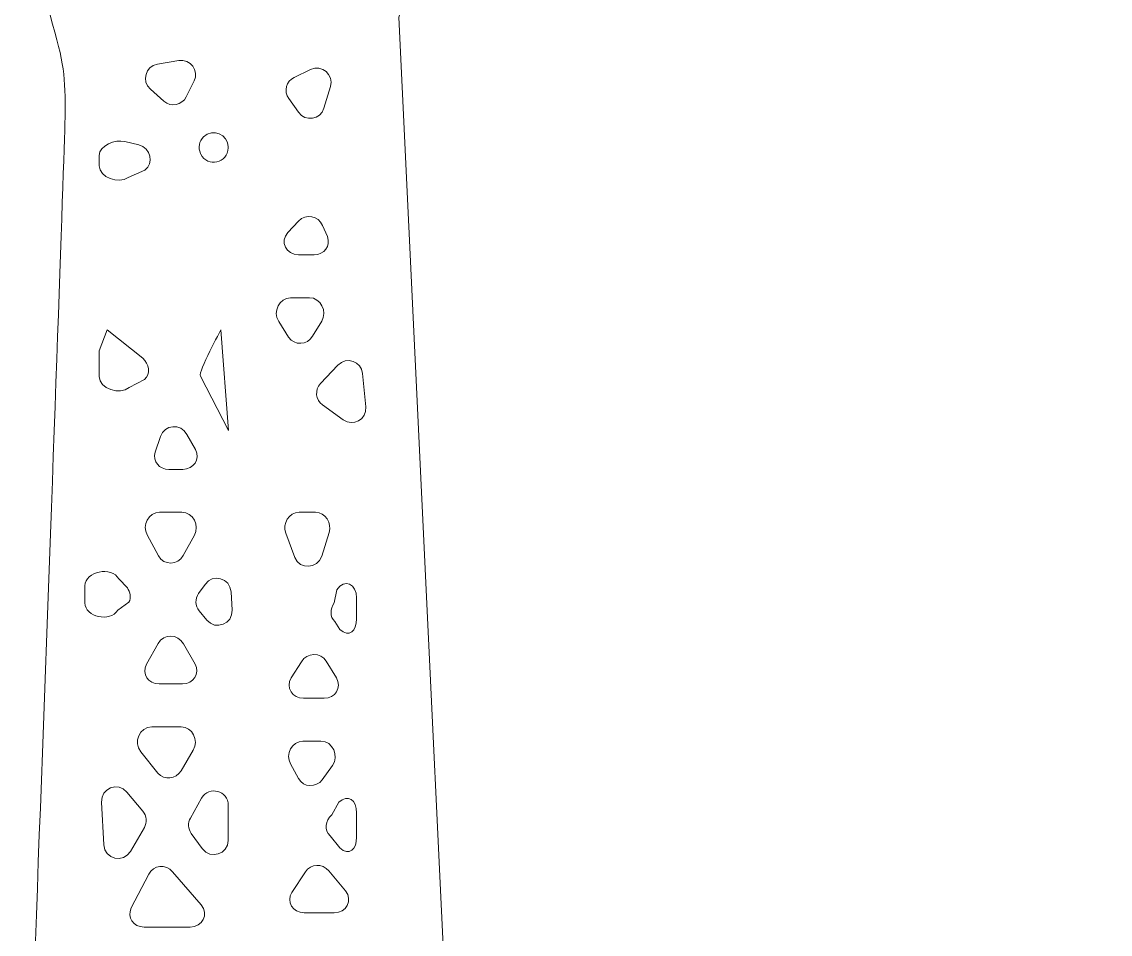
# Model space of a CAD drawing. Header units: millimetres. Extents: x 257 to 559, y -142 to 160.
# Drawn here: x 329.73 to 356.58, y 87.68 to 110.19 of the extents above; entities that cross this region are included whole.
import ezdxf

# ---------------------------------------------------------------- set-up
doc = ezdxf.new("R2010")
doc.units = ezdxf.units.MM
doc.header["$MEASUREMENT"] = 0
doc.layers.add('layer 1', color=7, linetype='Continuous')

msp = doc.modelspace()

# ---------------------------------------------------------------- linework, layer by layer
at = {"layer": 'layer 1', "color": 30, "lineweight": 20}
msp.add_ellipse((407.5945, 8.5706), major_axis=(0, 151.0001), ratio=0.9999993, dxfattribs=at)
at = {"layer": 'layer 1', "color": 250, "lineweight": 9}
for points, knots in [([(355.9065, 2.8414), (355.9065, 2.8414), (354.3998, 2.8414), (354.3998, 2.8414), (354.3998, 2.8414), (354.3998, 2.8414), (346.8136, 27.6247), (346.8136, 27.6247), (346.8136, 27.6247), (346.8136, 27.6247), (346.8136, 32.5777), (346.8136, 32.5777), (346.8136, 32.5777), (346.8136, 32.5777), (344.8317, 32.546), (344.8317, 32.546), (344.8317, 32.546), (344.8317, 32.546), (341.9358, 57.498), (341.9358, 57.498), (341.9358, 57.498), (341.9358, 57.498), (341.2958, 70.1345), (341.2958, 70.1345), (341.2958, 70.1345), (341.2958, 70.1345), (340.8168, 72.932), (340.8168, 72.932), (340.8168, 72.932), (340.8168, 72.932), (339.0324, 110.3021), (339.0324, 110.3021), (339.0324, 110.3021), (339.0324, 110.3021), (340.4347, 114.4998), (340.4347, 114.4998), (340.4347, 114.4998), (340.4347, 114.4998), (340.3387, 116.5953), (340.3387, 116.5953), (340.3387, 116.5953), (340.3387, 116.5953), (338.6398, 118.1969), (338.3399, 120.0952), (338.3399, 120.0952), (338.04, 121.9928), (336.8448, 121.6929), (336.4427, 122.4937), (336.4427, 122.4937), (336.044, 123.291), (335.9456, 127.687), (335.8433, 128.9887), (335.8433, 128.9887), (335.7833, 129.768), (335.5925, 132.4248), (335.5889, 134.4212), (335.5889, 134.4212), (335.155, 134.1742), (334.8192, 133.9241), (334.1136, 133.6701), (334.1136, 133.6701), (334.1136, 133.6701), (334.1136, 129.5916), (334.1136, 129.5916), (334.1136, 129.5916), (334.1136, 129.5916), (333.7686, 128.7873), (333.7686, 128.7873), (333.7686, 128.7873), (333.7686, 128.7873), (334.0293, 123.3898), (333.2285, 122.4937), (333.2285, 122.4937), (332.4312, 121.5945), (331.2914, 121.3931), (331.2914, 121.3931), (331.2914, 121.3931), (331.2914, 121.3931), (331.2914, 117.2444), (331.2914, 117.2444), (331.2914, 117.2444), (331.2914, 117.2444), (329.5741, 115.8968), (329.5741, 115.8968), (329.5741, 115.8968), (329.5741, 115.8968), (329.9625, 112.0021), (330.3611, 110.6016), (330.3611, 110.6016), (330.7598, 109.2046), (330.8042, 109.0035), (330.8042, 108.0055), (330.8042, 108.0055), (330.8042, 107.0033), (329.729, 78.4283), (329.729, 78.4283), (329.729, 78.4283), (329.729, 78.4283), (328.4385, 52.8484), (328.4385, 52.8484), (328.4385, 52.8484), (328.4385, 52.8484), (327.3466, 37.5625), (327.3466, 37.5625), (327.3466, 37.5625), (327.3466, 37.5625), (325.9659, 31.9674), (325.9659, 31.9674), (325.9659, 31.9674), (325.9659, 31.9674), (323.8831, 31.7664), (323.8831, 31.7664), (323.8831, 31.7664), (323.8831, 31.7664), (323.8831, 28.6972), (323.8831, 28.6972), (323.8831, 28.6972), (323.8831, 28.6972), (325.5771, 27.7694), (325.5771, 27.7694), (325.5771, 27.7694), (325.5771, 27.7694), (324.1487, 23.6115), (324.1487, 23.6115), (324.1487, 23.6115), (324.1487, 23.6115), (319.0585, 2.8414), (319.0585, 2.8414), (319.0585, 2.8414), (319.0585, 2.8414), (315.7692, 2.8414), (315.7692, 2.8414), (315.7692, 2.8414), (315.7692, 2.8414), (315.7692, -0.2306), (315.7692, -0.2306), (315.7692, -0.2306), (315.7692, -0.2306), (317.0709, -0.8056), (317.0709, -0.8056), (317.0709, -0.8056), (317.0709, -0.8056), (300.9525, -32.58), (300.9525, -32.58), (300.9525, -32.58), (300.9525, -32.58), (300.9525, -25.6306), (300.9525, -25.6306), (300.9525, -25.6306), (300.9525, -25.6306), (296.9062, -22.9883), (296.9062, -22.9883), (296.9062, -22.9883), (296.9062, -22.9883), (293.1914, -25.486), (293.1914, -25.486), (293.1914, -25.486), (293.1914, -25.486), (293.1914, -32.7892), (293.1914, -32.7892), (293.1914, -32.7892), (293.1914, -32.7892), (291.7803, -32.7892), (291.7803, -32.7892), (291.7803, -32.7892), (291.7803, -32.7892), (291.7803, -21.3973), (291.7803, -21.3973), (291.7803, -21.3973), (291.7803, -21.3973), (292.8386, -20.8893), (292.8386, -20.8893), (292.8386, -20.8893), (292.8386, -20.8893), (292.8386, -19.9861), (292.8386, -19.9861), (292.8386, -19.9861), (292.8386, -19.9861), (291.7803, -20.0885), (291.7803, -20.0885), (291.7803, -20.0885), (291.7803, -20.0885), (291.7803, -14.7975), (291.7803, -14.7975), (291.7803, -14.7975), (291.7803, -14.7975), (267.0859, -14.7975), (267.0859, -14.7975), (267.0859, -14.7975), (267.0859, -14.7975), (267.0859, -20.0892), (267.0859, -20.0892), (267.0859, -20.0892), (267.0859, -20.0892), (266.0275, -20.0892), (266.0275, -20.0892), (266.0275, -20.0892), (266.0275, -20.0892), (266.0275, -21.5003), (266.0275, -21.5003), (266.0275, -21.5003), (266.0275, -21.5003), (267.0859, -21.5003), (267.0859, -21.5003), (267.0859, -21.5003), (267.0859, -21.5003), (267.0859, -28.2329), (267.0859, -28.2329)], [0, 0, 0, 0, 0.0188679, 0.0188679, 0.0188679, 0.0188679, 0.0377358, 0.0377358, 0.0377358, 0.0377358, 0.0566038, 0.0566038, 0.0566038, 0.0566038, 0.0754717, 0.0754717, 0.0754717, 0.0754717, 0.0943396, 0.0943396, 0.0943396, 0.0943396, 0.1132075, 0.1132075, 0.1132075, 0.1132075, 0.1320755, 0.1320755, 0.1320755, 0.1320755, 0.1509434, 0.1509434, 0.1509434, 0.1509434, 0.1698113, 0.1698113, 0.1698113, 0.1698113, 0.1886792, 0.1886792, 0.1886792, 0.1886792, 0.2075472, 0.2075472, 0.2075472, 0.2075472, 0.2264151, 0.2264151, 0.2264151, 0.2264151, 0.245283, 0.245283, 0.245283, 0.245283, 0.2641509, 0.2641509, 0.2641509, 0.2641509, 0.2830189, 0.2830189, 0.2830189, 0.2830189, 0.3018868, 0.3018868, 0.3018868, 0.3018868, 0.3207547, 0.3207547, 0.3207547, 0.3207547, 0.3396226, 0.3396226, 0.3396226, 0.3396226, 0.3584906, 0.3584906, 0.3584906, 0.3584906, 0.3773585, 0.3773585, 0.3773585, 0.3773585, 0.3962264, 0.3962264, 0.3962264, 0.3962264, 0.4150943, 0.4150943, 0.4150943, 0.4150943, 0.4339623, 0.4339623, 0.4339623, 0.4339623, 0.4528302, 0.4528302, 0.4528302, 0.4528302, 0.4716981, 0.4716981, 0.4716981, 0.4716981, 0.490566, 0.490566, 0.490566, 0.490566, 0.509434, 0.509434, 0.509434, 0.509434, 0.5283019, 0.5283019, 0.5283019, 0.5283019, 0.5471698, 0.5471698, 0.5471698, 0.5471698, 0.5660377, 0.5660377, 0.5660377, 0.5660377, 0.5849057, 0.5849057, 0.5849057, 0.5849057, 0.6037736, 0.6037736, 0.6037736, 0.6037736, 0.6226415, 0.6226415, 0.6226415, 0.6226415, 0.6415094, 0.6415094, 0.6415094, 0.6415094, 0.6603774, 0.6603774, 0.6603774, 0.6603774, 0.6792453, 0.6792453, 0.6792453, 0.6792453, 0.6981132, 0.6981132, 0.6981132, 0.6981132, 0.7169811, 0.7169811, 0.7169811, 0.7169811, 0.7358491, 0.7358491, 0.7358491, 0.7358491, 0.754717, 0.754717, 0.754717, 0.754717, 0.7735849, 0.7735849, 0.7735849, 0.7735849, 0.7924528, 0.7924528, 0.7924528, 0.7924528, 0.8113208, 0.8113208, 0.8113208, 0.8113208, 0.8301887, 0.8301887, 0.8301887, 0.8301887, 0.8490566, 0.8490566, 0.8490566, 0.8490566, 0.8679245, 0.8679245, 0.8679245, 0.8679245, 0.8867925, 0.8867925, 0.8867925, 0.8867925, 0.9056604, 0.9056604, 0.9056604, 0.9056604, 0.9245283, 0.9245283, 0.9245283, 0.9245283, 0.9433962, 0.9433962, 0.9433962, 0.9433962, 0.9622642, 0.9622642, 0.9622642, 0.9622642, 1, 1, 1, 1]), ([(333.9845, 108.7284), (333.9845, 108.7284), (333.7905, 108.3368), (333.7905, 108.3368), (333.7905, 108.3368), (333.6882, 108.1286), (333.413, 108.0757), (333.2402, 108.2309), (333.2402, 108.2309), (333.2402, 108.2309), (332.905, 108.5276), (332.905, 108.5276), (332.905, 108.5276), (332.6828, 108.7252), (332.7851, 109.0882), (333.0779, 109.1415), (333.0779, 109.1415), (333.0779, 109.1415), (333.607, 109.2332), (333.607, 109.2332), (333.607, 109.2332), (333.8893, 109.2822), (334.1115, 108.9862), (333.9845, 108.7284)], [0, 0, 0, 0, 0.1428571, 0.1428571, 0.1428571, 0.1428571, 0.2857143, 0.2857143, 0.2857143, 0.2857143, 0.4285714, 0.4285714, 0.4285714, 0.4285714, 0.5714286, 0.5714286, 0.5714286, 0.5714286, 0.7142857, 0.7142857, 0.7142857, 0.7142857, 1, 1, 1, 1]), ([(336.454, 108.8165), (336.454, 108.8165), (336.8597, 109.0106), (336.8597, 109.0106), (336.8597, 109.0106), (337.1348, 109.1415), (337.4347, 108.8839), (337.3465, 108.5908), (337.3465, 108.5908), (337.3465, 108.5908), (337.1842, 108.0545), (337.1842, 108.0545), (337.1842, 108.0545), (337.0995, 107.7759), (336.7291, 107.7159), (336.5598, 107.9558), (336.5598, 107.9558), (336.5598, 107.9558), (336.3199, 108.2944), (336.3199, 108.2944), (336.3199, 108.2944), (336.1929, 108.4744), (336.2564, 108.7252), (336.454, 108.8165)], [0, 0, 0, 0, 0.1428571, 0.1428571, 0.1428571, 0.1428571, 0.2857143, 0.2857143, 0.2857143, 0.2857143, 0.4285714, 0.4285714, 0.4285714, 0.4285714, 0.5714286, 0.5714286, 0.5714286, 0.5714286, 0.7142857, 0.7142857, 0.7142857, 0.7142857, 1, 1, 1, 1]), ([(334.2173, 107.349), (334.4502, 107.5716), (334.8206, 107.4125), (334.8206, 107.102), (334.8206, 107.102), (334.8206, 107.102), (334.8206, 107.0774), (334.8206, 107.0774), (334.8206, 107.0774), (334.8206, 106.7034), (334.3126, 106.5873), (334.1503, 106.9257), (334.1503, 106.9257), (334.1503, 106.9257), (334.1433, 106.9437), (334.1433, 106.9437), (334.1433, 106.9437), (334.0762, 107.0809), (334.108, 107.2432), (334.2173, 107.349)], [0, 0, 0, 0, 0.1666667, 0.1666667, 0.1666667, 0.1666667, 0.3333333, 0.3333333, 0.3333333, 0.3333333, 0.5, 0.5, 0.5, 0.5, 0.6666667, 0.6666667, 0.6666667, 0.6666667, 1, 1, 1, 1]), ([(331.6442, 106.8939), (331.6442, 107.1306), (332.0471, 107.3), (332.2728, 107.2326), (332.2728, 107.2326), (332.2728, 107.2326), (332.6224, 107.155), (332.6224, 107.155), (332.6224, 107.155), (332.9047, 107.0703), (333.0091, 106.6967), (332.7688, 106.527), (332.7688, 106.527), (332.7688, 106.527), (332.3564, 106.3471), (332.3564, 106.3471), (332.3564, 106.3471), (332.1201, 106.1813), (331.6442, 106.3506), (331.6442, 106.6364), (331.6442, 106.6364), (331.6442, 106.6364), (331.6442, 106.8939), (331.6442, 106.8939)], [0, 0, 0, 0, 0.1428571, 0.1428571, 0.1428571, 0.1428571, 0.2857143, 0.2857143, 0.2857143, 0.2857143, 0.4285714, 0.4285714, 0.4285714, 0.4285714, 0.5714286, 0.5714286, 0.5714286, 0.5714286, 0.7142857, 0.7142857, 0.7142857, 0.7142857, 1, 1, 1, 1]), ([(336.2952, 104.9903), (336.2952, 104.9903), (336.5598, 105.2718), (336.5598, 105.2718), (336.5598, 105.2718), (336.7362, 105.4694), (337.0537, 105.4041), (337.1525, 105.1604), (337.1525, 105.1604), (337.1525, 105.1604), (337.2724, 104.8926), (337.2724, 104.8926), (337.2724, 104.8926), (337.3641, 104.6598), (337.1948, 104.4414), (336.9443, 104.4414), (336.9443, 104.4414), (336.9443, 104.4414), (336.5598, 104.4414), (336.5598, 104.4414), (336.5598, 104.4414), (336.2529, 104.4414), (336.0941, 104.7645), (336.2952, 104.9903)], [0, 0, 0, 0, 0.1428571, 0.1428571, 0.1428571, 0.1428571, 0.2857143, 0.2857143, 0.2857143, 0.2857143, 0.4285714, 0.4285714, 0.4285714, 0.4285714, 0.5714286, 0.5714286, 0.5714286, 0.5714286, 0.7142857, 0.7142857, 0.7142857, 0.7142857, 1, 1, 1, 1]), ([(336.3658, 103.3831), (336.3658, 103.3831), (336.8314, 103.3831), (336.8314, 103.3831), (336.8314, 103.3831), (337.1066, 103.3831), (337.2759, 103.043), (337.1313, 102.8066), (337.1313, 102.8066), (337.1313, 102.8066), (336.909, 102.432), (336.909, 102.432), (336.909, 102.432), (336.7715, 102.2133), (336.4575, 102.197), (336.3164, 102.409), (336.3164, 102.409), (336.3164, 102.409), (336.073, 102.8006), (336.073, 102.8006), (336.073, 102.8006), (335.9142, 103.0335), (336.0835, 103.3831), (336.3658, 103.3831)], [0, 0, 0, 0, 0.1428571, 0.1428571, 0.1428571, 0.1428571, 0.2857143, 0.2857143, 0.2857143, 0.2857143, 0.4285714, 0.4285714, 0.4285714, 0.4285714, 0.5714286, 0.5714286, 0.5714286, 0.5714286, 0.7142857, 0.7142857, 0.7142857, 0.7142857, 1, 1, 1, 1]), ([(331.6442, 102.075), (331.6442, 102.075), (331.8389, 102.59), (331.8389, 102.59), (331.8389, 102.59), (331.8389, 102.59), (332.7177, 101.8915), (332.7177, 101.8915), (332.7177, 101.8915), (332.8764, 101.7508), (332.9209, 101.5035), (332.7586, 101.3624), (332.7586, 101.3624), (332.7586, 101.3624), (332.3847, 101.1719), (332.3847, 101.1719), (332.3847, 101.1719), (332.1554, 100.9743), (331.6442, 101.1369), (331.6442, 101.4364), (331.6442, 101.4364), (331.6442, 101.4364), (331.6442, 102.075), (331.6442, 102.075)], [0, 0, 0, 0, 0.1428571, 0.1428571, 0.1428571, 0.1428571, 0.2857143, 0.2857143, 0.2857143, 0.2857143, 0.4285714, 0.4285714, 0.4285714, 0.4285714, 0.5714286, 0.5714286, 0.5714286, 0.5714286, 0.7142857, 0.7142857, 0.7142857, 0.7142857, 1, 1, 1, 1]), ([(334.8347, 100.11), (334.8347, 100.11), (334.1397, 101.447), (334.1397, 101.447), (334.1397, 101.447), (334.0833, 101.5603), (334.6442, 102.59), (334.6442, 102.59), (334.6442, 102.59), (334.6442, 102.59), (334.8347, 100.11), (334.8347, 100.11)], [0, 0, 0, 0, 0.25, 0.25, 0.25, 0.25, 0.5, 0.5, 0.5, 0.5, 1, 1, 1, 1]), ([(338.1402, 101.514), (338.1402, 101.514), (338.2178, 100.6889), (338.2178, 100.6889), (338.2178, 100.6889), (338.2461, 100.3852), (337.9074, 100.1911), (337.6605, 100.371), (337.6605, 100.371), (337.6605, 100.371), (337.1525, 100.7379), (337.1525, 100.7379), (337.1525, 100.7379), (336.9796, 100.8618), (336.9549, 101.1119), (337.1031, 101.2671), (337.1031, 101.2671), (337.1031, 101.2671), (337.5335, 101.7222), (337.5335, 101.7222), (337.5335, 101.7222), (337.7416, 101.9409), (338.112, 101.8139), (338.1402, 101.514)], [0, 0, 0, 0, 0.1428571, 0.1428571, 0.1428571, 0.1428571, 0.2857143, 0.2857143, 0.2857143, 0.2857143, 0.4285714, 0.4285714, 0.4285714, 0.4285714, 0.5714286, 0.5714286, 0.5714286, 0.5714286, 0.7142857, 0.7142857, 0.7142857, 0.7142857, 1, 1, 1, 1]), ([(333.7058, 99.1497), (333.7058, 99.1497), (333.3636, 99.1497), (333.3636, 99.1497), (333.3636, 99.1497), (333.1237, 99.1497), (332.9544, 99.3459), (333.025, 99.5717), (333.025, 99.5717), (333.025, 99.5717), (333.1555, 99.9625), (333.1555, 99.9625), (333.1555, 99.9625), (333.2507, 100.2589), (333.6564, 100.2889), (333.8046, 100.0098), (333.8046, 100.0098), (333.8046, 100.0098), (334.0198, 99.6362), (334.0198, 99.6362), (334.0198, 99.6362), (334.1433, 99.3999), (333.9704, 99.1497), (333.7058, 99.1497)], [0, 0, 0, 0, 0.1428571, 0.1428571, 0.1428571, 0.1428571, 0.2857143, 0.2857143, 0.2857143, 0.2857143, 0.4285714, 0.4285714, 0.4285714, 0.4285714, 0.5714286, 0.5714286, 0.5714286, 0.5714286, 0.7142857, 0.7142857, 0.7142857, 0.7142857, 1, 1, 1, 1]), ([(333.1343, 98.0914), (333.1343, 98.0914), (333.6847, 98.0914), (333.6847, 98.0914), (333.6847, 98.0914), (333.9563, 98.0914), (334.1256, 97.7619), (333.9916, 97.5291), (333.9916, 97.5291), (333.9916, 97.5291), (333.7164, 97.0239), (333.7164, 97.0239), (333.7164, 97.0239), (333.5823, 96.784), (333.2366, 96.7748), (333.1026, 97.0147), (333.1026, 97.0147), (333.1026, 97.0147), (332.8274, 97.5337), (332.8274, 97.5337), (332.8274, 97.5337), (332.6933, 97.7665), (332.8627, 98.0914), (333.1343, 98.0914)], [0, 0, 0, 0, 0.1428571, 0.1428571, 0.1428571, 0.1428571, 0.2857143, 0.2857143, 0.2857143, 0.2857143, 0.4285714, 0.4285714, 0.4285714, 0.4285714, 0.5714286, 0.5714286, 0.5714286, 0.5714286, 0.7142857, 0.7142857, 0.7142857, 0.7142857, 1, 1, 1, 1]), ([(337.3147, 97.5926), (337.3147, 97.5926), (337.1313, 97.0063), (337.1313, 97.0063), (337.1313, 97.0063), (337.029, 96.6923), (336.588, 96.6694), (336.4681, 96.9759), (336.4681, 96.9759), (336.4681, 96.9759), (336.2458, 97.576), (336.2458, 97.576), (336.2458, 97.576), (336.1541, 97.8088), (336.3234, 98.0914), (336.5739, 98.0914), (336.5739, 98.0914), (336.5739, 98.0914), (336.9796, 98.0914), (336.9796, 98.0914), (336.9796, 98.0914), (337.2195, 98.0914), (337.3888, 97.8219), (337.3147, 97.5926)], [0, 0, 0, 0, 0.1428571, 0.1428571, 0.1428571, 0.1428571, 0.2857143, 0.2857143, 0.2857143, 0.2857143, 0.4285714, 0.4285714, 0.4285714, 0.4285714, 0.5714286, 0.5714286, 0.5714286, 0.5714286, 0.7142857, 0.7142857, 0.7142857, 0.7142857, 1, 1, 1, 1]), ([(331.2914, 96.2757), (331.2914, 96.639), (331.9518, 96.7657), (332.1282, 96.4485), (332.1282, 96.4485), (332.1282, 96.4485), (332.3402, 96.2294), (332.3402, 96.2294), (332.3402, 96.2294), (332.4002, 96.1201), (332.4411, 95.986), (332.3773, 95.8767), (332.3773, 95.8767), (332.3773, 95.8767), (332.0989, 95.6756), (332.0989, 95.6756), (332.0989, 95.6756), (331.9155, 95.3722), (331.2914, 95.5027), (331.2914, 95.859), (331.2914, 95.859), (331.2914, 95.859), (331.2914, 96.2757), (331.2914, 96.2757)], [0, 0, 0, 0, 0.1428571, 0.1428571, 0.1428571, 0.1428571, 0.2857143, 0.2857143, 0.2857143, 0.2857143, 0.4285714, 0.4285714, 0.4285714, 0.4285714, 0.5714286, 0.5714286, 0.5714286, 0.5714286, 0.7142857, 0.7142857, 0.7142857, 0.7142857, 1, 1, 1, 1]), ([(334.2562, 96.3141), (334.4467, 96.5857), (334.8735, 96.4662), (334.8947, 96.1307), (334.8947, 96.1307), (334.8947, 96.1307), (334.9229, 95.6791), (334.9229, 95.6791), (334.9229, 95.6791), (334.9405, 95.3369), (334.5137, 95.1676), (334.2985, 95.4322), (334.2985, 95.4322), (334.2985, 95.4322), (334.1115, 95.6583), (334.1115, 95.6583), (334.1115, 95.6583), (334.0092, 95.7814), (334.0022, 95.9578), (334.0939, 96.0887), (334.0939, 96.0887), (334.0939, 96.0887), (334.2562, 96.3141), (334.2562, 96.3141)], [0, 0, 0, 0, 0.1428571, 0.1428571, 0.1428571, 0.1428571, 0.2857143, 0.2857143, 0.2857143, 0.2857143, 0.4285714, 0.4285714, 0.4285714, 0.4285714, 0.5714286, 0.5714286, 0.5714286, 0.5714286, 0.7142857, 0.7142857, 0.7142857, 0.7142857, 1, 1, 1, 1]), ([(337.9942, 95.979), (337.9942, 95.979), (337.9942, 95.4604), (337.9942, 95.4604), (337.9942, 95.4604), (337.9942, 95.157), (337.8079, 94.9947), (337.5821, 95.1993), (337.5821, 95.1993), (337.5821, 95.1993), (337.452, 95.3972), (337.452, 95.3972), (337.452, 95.3972), (337.325, 95.5133), (337.3447, 95.7073), (337.4431, 95.8555), (337.4431, 95.8555), (337.4431, 95.8555), (337.5035, 96.1769), (337.5035, 96.1769), (337.5035, 96.1769), (337.6975, 96.4662), (337.9942, 96.3282), (337.9942, 95.979)], [0, 0, 0, 0, 0.1428571, 0.1428571, 0.1428571, 0.1428571, 0.2857143, 0.2857143, 0.2857143, 0.2857143, 0.4285714, 0.4285714, 0.4285714, 0.4285714, 0.5714286, 0.5714286, 0.5714286, 0.5714286, 0.7142857, 0.7142857, 0.7142857, 0.7142857, 1, 1, 1, 1]), ([(332.8098, 94.3435), (332.8098, 94.3435), (333.099, 94.8578), (333.099, 94.8578), (333.099, 94.8578), (333.2331, 95.1048), (333.5859, 95.0956), (333.7199, 94.8487), (333.7199, 94.8487), (333.7199, 94.8487), (334.0092, 94.3481), (334.0092, 94.3481), (334.0092, 94.3481), (334.1362, 94.1117), (333.9669, 93.8581), (333.6988, 93.8581), (333.6988, 93.8581), (333.6988, 93.8581), (333.1202, 93.8581), (333.1202, 93.8581), (333.1202, 93.8581), (332.8521, 93.8581), (332.6828, 94.1071), (332.8098, 94.3435)], [0, 0, 0, 0, 0.1428571, 0.1428571, 0.1428571, 0.1428571, 0.2857143, 0.2857143, 0.2857143, 0.2857143, 0.4285714, 0.4285714, 0.4285714, 0.4285714, 0.5714286, 0.5714286, 0.5714286, 0.5714286, 0.7142857, 0.7142857, 0.7142857, 0.7142857, 1, 1, 1, 1]), ([(337.4947, 94.0048), (337.6358, 93.7685), (337.4664, 93.5053), (337.1913, 93.5053), (337.1913, 93.5053), (337.1913, 93.5053), (336.6833, 93.5053), (336.6833, 93.5053), (336.6833, 93.5053), (336.4081, 93.5053), (336.2388, 93.7685), (336.3799, 94.0048), (336.3799, 94.0048), (336.3799, 94.0048), (336.6339, 94.4063), (336.6339, 94.4063), (336.6339, 94.4063), (336.7715, 94.6356), (337.1031, 94.6448), (337.2407, 94.4155), (337.2407, 94.4155), (337.2407, 94.4155), (337.4947, 94.0048), (337.4947, 94.0048)], [0, 0, 0, 0, 0.1428571, 0.1428571, 0.1428571, 0.1428571, 0.2857143, 0.2857143, 0.2857143, 0.2857143, 0.4285714, 0.4285714, 0.4285714, 0.4285714, 0.5714286, 0.5714286, 0.5714286, 0.5714286, 0.7142857, 0.7142857, 0.7142857, 0.7142857, 1, 1, 1, 1]), ([(332.9403, 92.7997), (332.9403, 92.7997), (333.6635, 92.7997), (333.6635, 92.7997), (333.6635, 92.7997), (333.9387, 92.7997), (334.108, 92.4632), (333.9633, 92.2268), (333.9633, 92.2268), (333.9633, 92.2268), (333.6635, 91.7146), (333.6635, 91.7146), (333.6635, 91.7146), (333.5365, 91.51), (333.2507, 91.4761), (333.092, 91.6596), (333.092, 91.6596), (333.092, 91.6596), (332.6722, 92.1855), (332.6722, 92.1855), (332.6722, 92.1855), (332.4746, 92.4149), (332.6369, 92.7997), (332.9403, 92.7997)], [0, 0, 0, 0, 0.1428571, 0.1428571, 0.1428571, 0.1428571, 0.2857143, 0.2857143, 0.2857143, 0.2857143, 0.4285714, 0.4285714, 0.4285714, 0.4285714, 0.5714286, 0.5714286, 0.5714286, 0.5714286, 0.7142857, 0.7142857, 0.7142857, 0.7142857, 1, 1, 1, 1]), ([(336.6692, 92.447), (336.6692, 92.447), (337.1137, 92.447), (337.1137, 92.447), (337.1137, 92.447), (337.4029, 92.447), (337.5687, 92.0787), (337.3959, 91.8458), (337.3959, 91.8458), (337.3959, 91.8458), (337.1454, 91.4959), (337.1454, 91.4959), (337.1454, 91.4959), (336.9937, 91.2948), (336.6868, 91.3032), (336.5598, 91.522), (336.5598, 91.522), (336.5598, 91.522), (336.3658, 91.8857), (336.3658, 91.8857), (336.3658, 91.8857), (336.2282, 92.1185), (336.3975, 92.447), (336.6692, 92.447)], [0, 0, 0, 0, 0.1428571, 0.1428571, 0.1428571, 0.1428571, 0.2857143, 0.2857143, 0.2857143, 0.2857143, 0.4285714, 0.4285714, 0.4285714, 0.4285714, 0.5714286, 0.5714286, 0.5714286, 0.5714286, 0.7142857, 0.7142857, 0.7142857, 0.7142857, 1, 1, 1, 1]), ([(332.7216, 90.7194), (332.8168, 90.6026), (332.8309, 90.4442), (332.7568, 90.3134), (332.7568, 90.3134), (332.7568, 90.3134), (332.4147, 89.7277), (332.4147, 89.7277), (332.4147, 89.7277), (332.2383, 89.4279), (331.7761, 89.5372), (331.7585, 89.8865), (331.7585, 89.8865), (331.7585, 89.8865), (331.702, 90.9448), (331.702, 90.9448), (331.702, 90.9448), (331.6844, 91.2835), (332.1077, 91.4528), (332.3265, 91.1918), (332.3265, 91.1918), (332.3265, 91.1918), (332.7216, 90.7194), (332.7216, 90.7194)], [0, 0, 0, 0, 0.1428571, 0.1428571, 0.1428571, 0.1428571, 0.2857143, 0.2857143, 0.2857143, 0.2857143, 0.4285714, 0.4285714, 0.4285714, 0.4285714, 0.5714286, 0.5714286, 0.5714286, 0.5714286, 0.7142857, 0.7142857, 0.7142857, 0.7142857, 1, 1, 1, 1]), ([(334.1856, 89.7948), (334.1856, 89.7948), (333.914, 90.1722), (333.914, 90.1722), (333.914, 90.1722), (333.8363, 90.2855), (333.8258, 90.4333), (333.8928, 90.5501), (333.8928, 90.5501), (333.8928, 90.5501), (334.168, 91.0401), (334.168, 91.0401), (334.168, 91.0401), (334.3479, 91.354), (334.8312, 91.227), (334.8277, 90.8637), (334.8277, 90.8637), (334.8277, 90.8637), (334.8241, 89.9994), (334.8241, 89.9994), (334.8241, 89.9994), (334.8241, 89.6575), (334.3867, 89.5161), (334.1856, 89.7948)], [0, 0, 0, 0, 0.1428571, 0.1428571, 0.1428571, 0.1428571, 0.2857143, 0.2857143, 0.2857143, 0.2857143, 0.4285714, 0.4285714, 0.4285714, 0.4285714, 0.5714286, 0.5714286, 0.5714286, 0.5714286, 0.7142857, 0.7142857, 0.7142857, 0.7142857, 1, 1, 1, 1]), ([(337.5821, 89.8124), (337.5821, 89.8124), (337.3391, 90.1091), (337.3391, 90.1091), (337.3391, 90.1091), (337.1839, 90.2463), (337.2244, 90.4897), (337.38, 90.6312), (337.38, 90.6312), (337.38, 90.6312), (337.5564, 90.9413), (337.5564, 90.9413), (337.5564, 90.9413), (337.7822, 91.1498), (337.9942, 90.991), (337.9942, 90.6802), (337.9942, 90.6802), (337.9942, 90.6802), (337.9942, 90.077), (337.9942, 90.077), (337.9942, 90.077), (337.9942, 89.7701), (337.8114, 89.6113), (337.5821, 89.8124)], [0, 0, 0, 0, 0.1428571, 0.1428571, 0.1428571, 0.1428571, 0.2857143, 0.2857143, 0.2857143, 0.2857143, 0.4285714, 0.4285714, 0.4285714, 0.4285714, 0.5714286, 0.5714286, 0.5714286, 0.5714286, 0.7142857, 0.7142857, 0.7142857, 0.7142857, 1, 1, 1, 1]), ([(332.4358, 88.3357), (332.4358, 88.3357), (332.8662, 89.1675), (332.8662, 89.1675), (332.8662, 89.1675), (332.9791, 89.3933), (333.2895, 89.4194), (333.4518, 89.2254), (333.4518, 89.2254), (333.4518, 89.2254), (334.1609, 88.4073), (334.1609, 88.4073), (334.1609, 88.4073), (334.3514, 88.178), (334.1891, 87.8608), (333.8893, 87.8608), (333.8893, 87.8608), (333.8893, 87.8608), (332.7498, 87.8608), (332.7498, 87.8608), (332.7498, 87.8608), (332.4852, 87.8608), (332.3159, 88.1028), (332.4358, 88.3357)], [0, 0, 0, 0, 0.1428571, 0.1428571, 0.1428571, 0.1428571, 0.2857143, 0.2857143, 0.2857143, 0.2857143, 0.4285714, 0.4285714, 0.4285714, 0.4285714, 0.5714286, 0.5714286, 0.5714286, 0.5714286, 0.7142857, 0.7142857, 0.7142857, 0.7142857, 1, 1, 1, 1]), ([(337.4417, 88.2136), (337.4417, 88.2136), (336.6974, 88.2136), (336.6974, 88.2136), (336.6974, 88.2136), (336.4187, 88.2136), (336.2493, 88.4838), (336.3975, 88.7167), (336.3975, 88.7167), (336.3975, 88.7167), (336.7291, 89.224), (336.7291, 89.224), (336.7291, 89.224), (336.8597, 89.4286), (337.1525, 89.4374), (337.3042, 89.2466), (337.3042, 89.2466), (337.3042, 89.2466), (337.7204, 88.753), (337.7204, 88.753), (337.7204, 88.753), (337.9039, 88.5202), (337.7381, 88.2136), (337.4417, 88.2136)], [0, 0, 0, 0, 0.1428571, 0.1428571, 0.1428571, 0.1428571, 0.2857143, 0.2857143, 0.2857143, 0.2857143, 0.4285714, 0.4285714, 0.4285714, 0.4285714, 0.5714286, 0.5714286, 0.5714286, 0.5714286, 0.7142857, 0.7142857, 0.7142857, 0.7142857, 1, 1, 1, 1])]:
    msp.add_open_spline(points, degree=3, knots=knots, dxfattribs=at)

doc.saveas('drawing.dxf')
